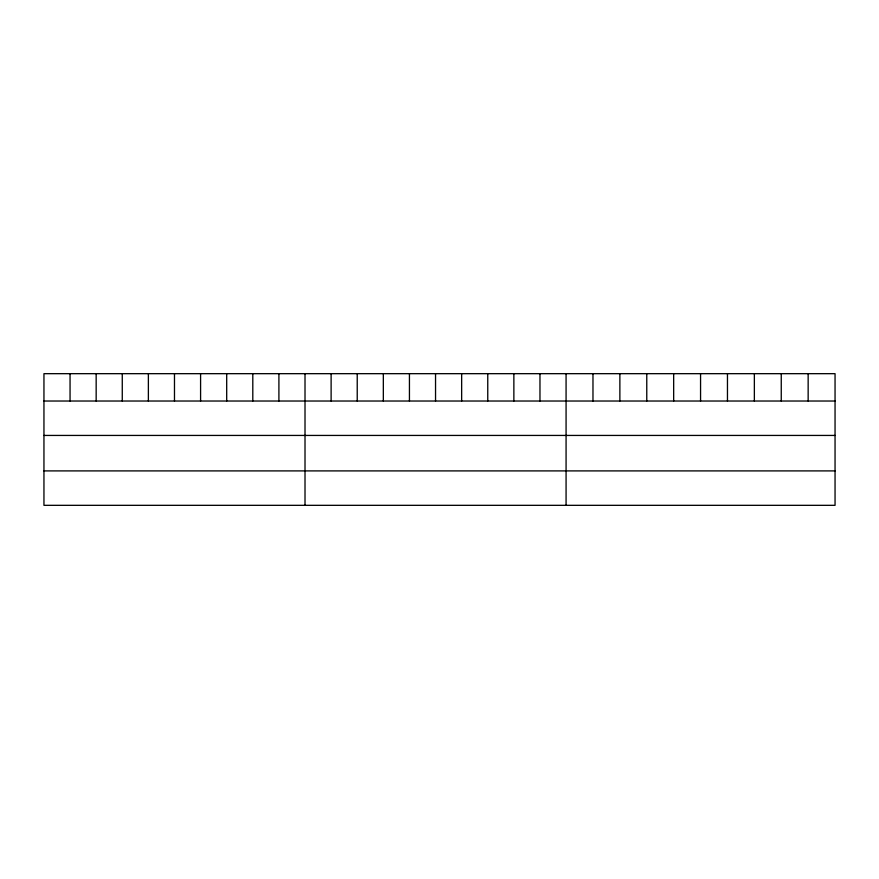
<?xml version="1.0" encoding="UTF-8"?>
<svg xmlns="http://www.w3.org/2000/svg" width="879" height="879" viewBox="0 0 879 879"><rect width="100%" height="100%" fill="white"/><g stroke="black" fill="none" stroke-linecap="round" stroke-linejoin="round"><path stroke-width="1.32" d="M835.05 401.022L835.05 505.326L43.95 505.326L43.95 373.674L835.05 373.674L835.05 401.022L43.95 401.022M43.95 435.435L835.05 435.435M43.95 470.902L835.05 470.902M808.153 373.674L808.153 401.022M781.255 373.674L781.255 401.022M754.358 373.674L754.358 401.022M727.46 373.674L727.46 401.022M700.563 373.674L700.563 401.022M673.666 373.674L673.666 401.022M646.768 373.674L646.768 401.022M619.871 373.674L619.871 401.022M592.973 373.674L592.973 401.022M566.076 373.674L566.076 505.326M539.97 373.674L539.97 401.022M513.863 373.674L513.863 401.022M487.757 373.674L487.757 401.022M461.651 373.674L461.651 401.022M435.544 373.674L435.544 401.022M409.438 373.674L409.438 401.022M383.332 373.674L383.332 401.022M357.226 373.674L357.226 401.022M331.119 373.674L331.119 401.022M305.013 373.674L305.013 505.326M278.907 373.674L278.907 401.022M252.8 373.674L252.8 401.022M226.694 373.674L226.694 401.022M200.588 373.674L200.588 401.022M174.481 373.674L174.481 401.022M148.375 373.674L148.375 401.022M122.269 373.674L122.269 401.022M96.163 373.674L96.163 401.022M70.056 373.674L70.056 401.022"/></g></svg>
